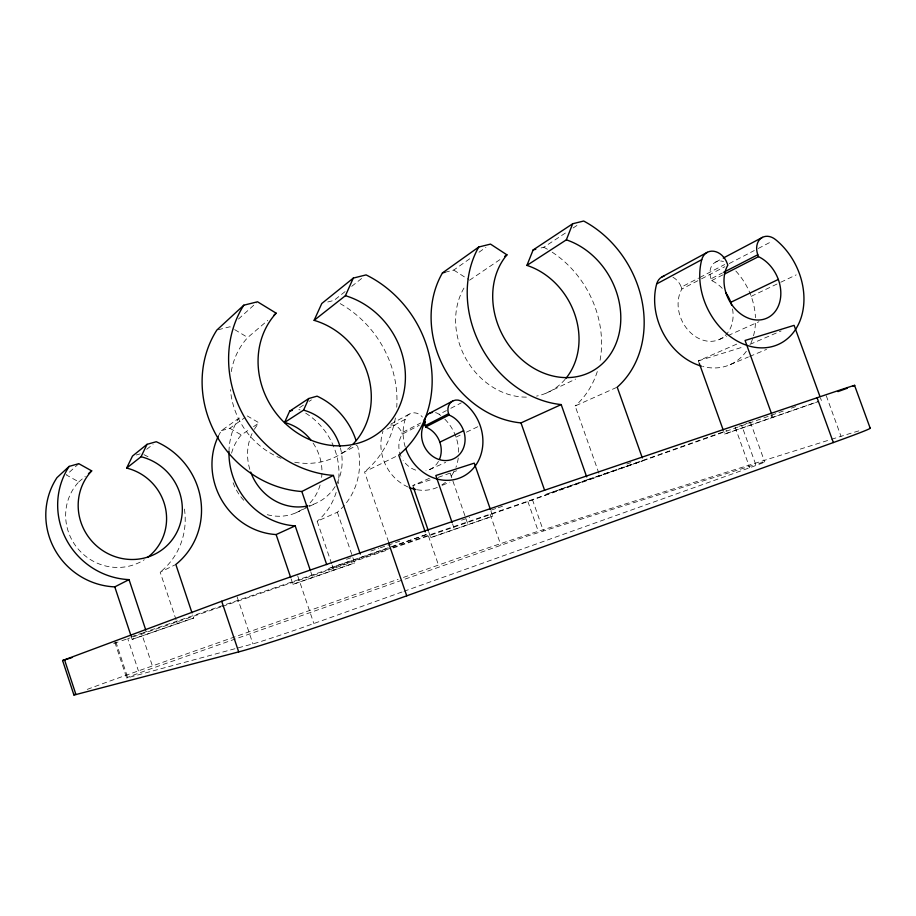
<?xml version="1.0" encoding="UTF-8"?>
<svg xmlns="http://www.w3.org/2000/svg" width="916" height="916" viewBox="0 0 916 916"><rect width="100%" height="100%" fill="white"/><g stroke="black" fill="none" stroke-linecap="round" stroke-linejoin="round"><path stroke-width="0.69" stroke-dasharray="4.58 3.44" d="M78.799 463.668L66.33 474.969L78.799 481.896A51.25 49.636 44.2 0 0 77.906 548.73A51.25 49.636 44.2 0 0 144.27 559.756M238.446 319.077L256.48 302.749M78.799 481.896L85.257 476.389M231.244 371.656A75.169 68.162 55.1 0 1 247.744 337.5L267.758 320.394M146.72 449.309L153.075 444.249M345.092 291.609L334.042 300.391L325.867 302.463M351.733 286.33L363.892 276.666M218.294 436.279A67.086 62.185 59.2 0 1 221.374 430.669L238.572 418.406L241.057 417.696M221.374 430.669L229.824 428.264L244.938 417.582M444.97 272.292L453.764 270.06L472.141 257.075M479.022 252.209L485.915 247.343M231.576 453.191A48.571 45.021 59.2 0 1 241.309 434.951L249.095 429.673M253.537 426.661L259.102 422.894L247.263 415.933M469.553 280.216L499.941 259.606M303.425 405.124L297.746 408.857A67.086 62.185 59.2 0 1 300.07 409.967M309.116 401.391L311.394 399.891M541.104 247.927L543.76 247.251L567.244 231.828M573.107 227.981L578.981 224.122M391.109 423.948L409.727 413.837M341.977 453.283L356.713 445.348M387.033 429.1L405.204 419.31A11.301 10.019 62.4 0 1 422.425 417.043M715.659 262.079L721.968 258.736M390.571 425.001A10.935 9.767 62.4 0 1 401.849 432.787L420.81 422.917M672.962 277.262A15.446 12.4 62.8 0 1 681.264 287.155L698.622 278.098M699.858 277.456L724.659 264.529M435.512 412.647A10.786 9.504 63 0 1 439.176 414.341L446.413 410.586M450.821 408.296L461.309 402.845M729.228 263.568L754.292 250.537M758.253 248.476L772.383 241.137M401.013 456.42A23.289 20.679 64.1 0 1 402.307 434.104L419.242 425.322M732.548 308.978A32.816 26.106 64.1 0 1 701.049 339.47A32.816 26.106 64.1 0 1 681.916 288.987L698.645 280.307M701.484 278.842L724.842 266.716M722.209 288.3A32.816 26.106 64.1 0 0 711.686 280.594L711.034 278.785L722.403 272.934M711.686 280.594L723.067 274.766M176.09 619.892L160.174 572.168L175.838 564.474M388.602 542.02L364.522 471.889L398.735 455.103M295.731 512.903L307.959 507.052M309.184 506.468L315.299 503.548M546.188 393.159L575.614 379.087M456.019 437.115L461.916 434.31M466.404 432.169L478.633 426.329M751.2 296.337L777.73 283.685M780.753 282.243L796.176 274.88M429.524 469.599L445.668 462.351M719.117 339.596L726.812 336.138M728.094 335.554L758.906 321.734M331.615 563.695L317.165 521.25L337.351 512.227A69.364 63.868 59.4 0 0 357.538 445.76M598.904 473.309L575.145 405.96L617.212 387.17M429.421 478.312L412.761 485.583L430.188 479.961M699.343 363.515L698.393 360.858L738.605 343.294M438.226 477.373L456.603 470.755M749.929 344.382L781.108 330.951M442.336 485.285L449.882 482.125M730.201 364.614L748.372 356.988M749.677 356.45L766.555 349.374M748.75 422.78L749.757 422.39M131.274 636.666L132.167 639.357L193.734 618.014L192.383 614.006M745.704 423.879L747.376 423.272M132.167 639.357L193.734 618.014M391.727 546.955L426.146 534.612L425.219 531.91M115.84 641.773L127.725 677.726L252.931 643.879A48.983 1.179 -19.1 0 0 313.856 623.51L402.639 591.77M403.979 591.289L749.7 467.733A42.88 0.859 -18.8 0 0 755.7 464.412L741.651 425.322L738.972 426.284M291.162 578.935L292.983 584.316L354.675 562.951L352.855 557.604M392.838 547.459L524.776 502.289L726.903 430.566M292.983 584.316L354.675 562.951M783.272 411.021L520.048 504.327L393.399 547.974M791.332 408.158L796.702 406.246M127.725 677.726A38.037 0.687 -19.2 0 1 153.075 668.016L524.318 537.016L755.7 464.412M428.871 532.276L430.715 537.612L492.728 516.155L490.884 510.853M724.648 434.058L818.698 401.437L724.648 434.058L723.697 431.39M430.715 537.612L492.728 516.155M87.226 689.393A90.741 1.557 -19.2 0 1 138.419 670.878L398.116 579.29M403.498 577.401L438.478 565.058A80.562 1.282 -19 0 1 538.276 531.28L830.114 439.737M346.466 559.321L351.881 557.478M370.843 551.031L378.961 548.272M380.323 547.802L401.987 540.44M461.572 520.173L469.702 517.414M491.365 510.052L496.781 508.208M498.132 507.75L503.548 505.907M626.784 464L630.849 462.614M426.146 534.612L328.1 568.687L387.972 548.26M142.896 632.784L391.487 547.928M138.522 634.273L141.545 633.242L153.075 668.016M121.908 640.708L126.591 639.105M220.802 606.93L127.759 638.704L138.419 670.878M222.153 606.472L388.006 549.818M113.676 643.513L120.74 641.108M133.507 635.979L135.499 635.303M130.576 636.975L132.511 636.311M831.476 439.314L841.014 436.314A114.408 2.405 -18.7 0 1 861.372 430.142M698.393 360.858L743.311 346.901M136.312 454.977L140.148 453.878M218.145 329.76L229.962 326.772L233.511 328.913M229.824 428.264L241.309 434.951M234.702 329.634L247.744 337.5M453.764 270.06L468.431 279.483M826.278 395.769L841.014 436.314M820.427 397.83L821.4 400.51M771.787 414.421L772.76 417.101M771.009 415.246L771.97 417.902M750.376 422.093L764.734 462.007M735.124 427.165L749.7 467.733M681.264 287.155L681.916 288.987M532.436 499.598L543.337 530.753M527.891 501.567L538.276 531.28M490.117 514.254L500.857 545.123M450.283 473.48L468.087 524.822M452.573 523.883L454.439 529.253M401.849 432.787L402.307 434.104M428.459 535.997L438.478 565.058M114.832 642.162L126.66 677.955M337.351 512.227L352.397 556.275M332.061 565.023L333.871 570.325M310.822 571.905L312.665 577.32M297.711 575.901L313.856 623.51M237.152 596.946L252.931 643.879M176.525 621.22L177.418 623.876M746.345 351.24A60.158 47.861 64.1 0 1 702.618 366.469M735.857 271.056A60.158 47.861 64.1 0 1 755.46 317.692M755.437 323.325A60.158 47.861 64.1 0 1 750.273 344.565M711.034 278.785A15.148 11.908 63.3 0 1 723.491 261.495M143.938 454.668A70.772 68.551 44.1 0 1 150.052 457.954M184.425 509.067A70.772 68.551 44.1 0 1 160.174 572.168M340.18 303.62A103.829 94.165 55.1 0 1 396.731 407.219M395.403 417.959A103.829 94.165 55.1 0 1 364.522 471.889M350.977 446.195A75.169 68.162 55.1 0 1 294.231 462.133M281.063 458.309A75.169 68.162 55.1 0 1 230.466 389.598M305.704 413.15A67.086 62.185 59.2 0 1 338.141 483.762M336.138 492.43A67.086 62.185 59.2 0 1 317.165 521.25M302.429 509.319A48.571 45.021 59.2 0 1 265.251 514.094M243.748 500.273A48.571 45.021 59.2 0 1 232.172 479.984M313.1 443.081A48.571 45.021 59.2 0 1 321.642 477.385M320.096 485.056A48.571 45.021 59.2 0 1 309.265 503.708M228.977 451.588A69.364 63.868 59.4 0 1 238.572 418.406M340.397 447.924A50.231 46.235 59.5 0 1 309.093 505.632M249.816 469.37A50.231 46.235 59.5 0 1 252.438 432.799M254.373 429.272A50.231 46.235 59.5 0 1 259.102 422.894M543.76 247.251A96.317 81.513 60.9 0 1 547.413 249.255M552.188 252.198A96.317 81.513 60.9 0 1 599.682 362.415M597.301 371.53A96.317 81.513 60.9 0 1 575.145 405.96M565.149 379.281A69.731 59.002 60.9 0 1 536.581 396.09M526.379 397.132A69.731 59.002 60.9 0 1 465.362 357.732A69.731 59.002 60.9 0 1 465.671 285.345M405.238 446.962A44.128 38.85 64.1 0 1 405.204 419.31M437.321 487.392A42.709 37.911 64.1 0 1 417.158 489.762M408.009 486.991A42.709 37.911 64.1 0 1 382.968 431.287M439.176 414.341A42.709 37.911 64.1 0 1 440.676 415.475M444.855 419.196A42.709 37.911 64.1 0 1 458.618 452.55M458.252 458.034A42.709 37.911 64.1 0 1 455.928 467.355M453.638 472.267A42.709 37.911 64.1 0 1 449.092 478.736M445.462 482.285A42.709 37.911 64.1 0 1 441.501 485.171M438.478 461.401A23.289 20.679 64.1 0 1 425.974 470.732M415.681 470.114A23.289 20.679 64.1 0 1 403.12 460.301M587.625 479.572L546.039 494.354L643.272 460.599L587.625 479.572"/><path stroke-width="1.37" d="M565.962 378.319A69.731 59.002 60.9 0 0 526.918 265.4L566.351 239.843L572.683 223.756L583.675 221.031A101.092 84.226 61 0 1 617.212 387.17L642.322 457.931M526.918 265.4L533.135 249.942L572.683 223.756M310.719 439.817A48.571 45.021 59.2 0 0 284.578 422.459L303.574 410.139L308.761 398.517L317.073 396.159A69.364 63.868 59.4 0 1 356.061 440.562M284.578 422.459L289.651 411.17L308.761 398.517M352.786 444.409A75.169 68.162 55.1 0 0 367.728 373.946A75.169 68.162 55.1 0 0 314.119 320.348L345.424 295.685L353.324 278.075L366.102 274.903A109.393 98.035 55.7 0 1 398.735 455.103L425.219 531.91M314.119 320.348L321.779 303.505L353.324 278.075M147.694 557.352A51.25 49.636 44.2 0 0 165.224 506.96A51.25 49.636 44.2 0 0 126.648 468.076L141.053 456.729L147.041 444.329L156.247 441.73A73.291 70.669 46.3 0 1 175.838 564.474L191.936 612.667M126.648 468.076L132.488 456.065L147.041 444.329M141.053 456.729A53.071 51.17 46.3 0 1 178.517 528.681A53.071 51.17 46.3 0 1 102.535 550.459A53.071 51.17 46.3 0 1 91.703 470.87L78.799 463.668L69.147 466.404L56.975 477.637A70.772 68.551 44.1 0 0 54.101 548.306A70.772 68.551 44.1 0 0 114.786 586.881L130.839 635.315M345.424 295.685A79.2 70.956 55.7 0 1 400.601 403.601A79.2 70.956 55.7 0 1 293.864 430.589A79.2 70.956 55.7 0 1 276.174 313.192L257.533 301.788L243.816 305.188L216.829 330.092A103.829 94.165 55.1 0 0 214.916 432.707A103.829 94.165 55.1 0 0 301.833 491.514L326.714 564.622M88.474 473.629L91.703 470.87M274.079 314.99L276.174 313.192M544.619 490.312L520.998 422.906A96.317 81.513 60.9 0 1 443.745 367.327A96.317 81.513 60.9 0 1 442.451 272.922L478.77 247.011L490.507 244.103L506.949 254.854A73.188 60.96 61 0 0 525.853 362.896A73.188 60.96 61 0 0 617.407 339.756A73.188 60.96 61 0 0 566.351 239.843M504.613 256.434L506.949 254.854M662.119 276.838L707.301 252.312M701.324 366.114A60.158 47.861 64.1 0 1 656.669 283.926L701.736 259.663A16.19 12.755 62.9 0 1 713.804 251.259A16.19 12.755 62.9 0 1 727.144 263.236L727.842 265.159A34.373 26.827 64.1 0 0 740.758 313.948A34.373 26.827 64.1 0 0 779.402 303.207A34.373 26.827 64.1 0 0 758.482 256.652L757.795 254.751A15.858 12.229 63.3 0 1 760.612 238.595A15.858 12.229 63.3 0 1 775.463 239.534A63.021 49.189 64.1 0 1 799.714 321.516A63.021 49.189 64.1 0 1 734.357 339.355A63.021 49.189 64.1 0 1 701.736 259.663M429.375 413.356L452.779 400.99M723.239 258.072L762.421 237.37M423.604 423.055L425.07 422.287L424.6 420.936A11.301 10.019 62.4 0 0 424.074 419.654M439.462 459.397A23.289 20.679 64.1 0 0 425.677 426.993L425.23 425.688L448.565 413.7A11.141 9.732 63 0 1 451.336 401.941A11.141 9.732 63 0 1 462.832 402.044A44.128 38.85 64.1 0 1 469.003 472.576A44.128 38.85 64.1 0 1 405.777 448.622M723.674 272.281L757.795 254.751M425.677 426.993L449.035 415.04L448.565 413.7M724.338 274.124L758.482 256.652M114.786 586.881L129.042 579.622L145.758 630.002M301.833 491.514L333.378 475.415L360.274 554.088M439.829 442.153L463.599 430.726M730.762 302.303L778.314 279.449M218.294 436.279A67.086 62.185 59.2 0 0 276.128 534.555L295.192 525.864L310.364 570.553M520.998 422.906L561.199 404.586L586.687 476.892M73.91 694.969L62.609 660.528L221.706 601.251A128.79 1.088 -19 0 1 388.659 543.165L817.083 397.75A114.191 0.79 -19.1 0 1 853.071 386.071M74.975 694.271A90.741 1.557 -19.2 0 0 75.936 694.557L238.687 651.883A129.053 3.298 -19.1 0 0 406.738 595.824L833.354 442.554A114.408 2.405 -18.7 0 0 869.925 428.058M71.94 657.585L62.609 660.528M289.651 411.17L292.353 410.402M442.451 272.922L444.97 272.292M533.135 249.942L535.791 249.278M854.559 385.373L870.2 428.23M819.946 396.491L794.103 325.352L745.086 340.466L771.306 413.07M817.083 397.75L833.354 442.554M699.343 363.515L723.216 430.062M490.426 509.525L474.282 463.141L435.833 475.507L452.103 522.544M413.219 486.923L428.413 530.948M388.659 543.165L406.738 595.824M276.128 534.566L290.704 577.595M221.706 601.251L238.687 651.883M64.521 659.772L75.936 694.557M656.669 283.926A15.446 12.4 62.8 0 1 664.054 276.071M725.804 292.719A32.816 26.106 64.1 0 1 731.655 305.074M129.042 579.622A73.291 70.669 46.3 0 1 66.296 539.535A73.291 70.669 46.3 0 1 69.147 466.404M333.378 475.415A109.393 98.035 55.7 0 1 242.213 413.082A109.393 98.035 55.7 0 1 243.816 305.188M307.433 505.449A48.571 45.021 59.2 0 1 305.509 507.086M295.192 525.864A69.364 63.868 59.4 0 1 228.977 451.588M307.81 505.93A50.231 46.235 59.5 0 1 250.709 472.072M303.574 410.139A50.231 46.235 59.5 0 1 340.019 446.584M561.199 404.574A101.092 84.226 61 0 1 480.637 345.859A101.092 84.226 61 0 1 478.77 247.011M415.853 489.522A42.709 37.911 64.1 0 1 409.292 487.541M449.035 415.04A24.068 21.183 64.1 0 1 463.622 447.672A24.068 21.183 64.1 0 1 433.417 456.809A24.068 21.183 64.1 0 1 425.07 422.287M425.23 425.688A10.786 9.504 63 0 1 432.478 412.44M847.22 388.258A114.191 0.79 -19.1 0 1 837.922 391.613"/></g></svg>
